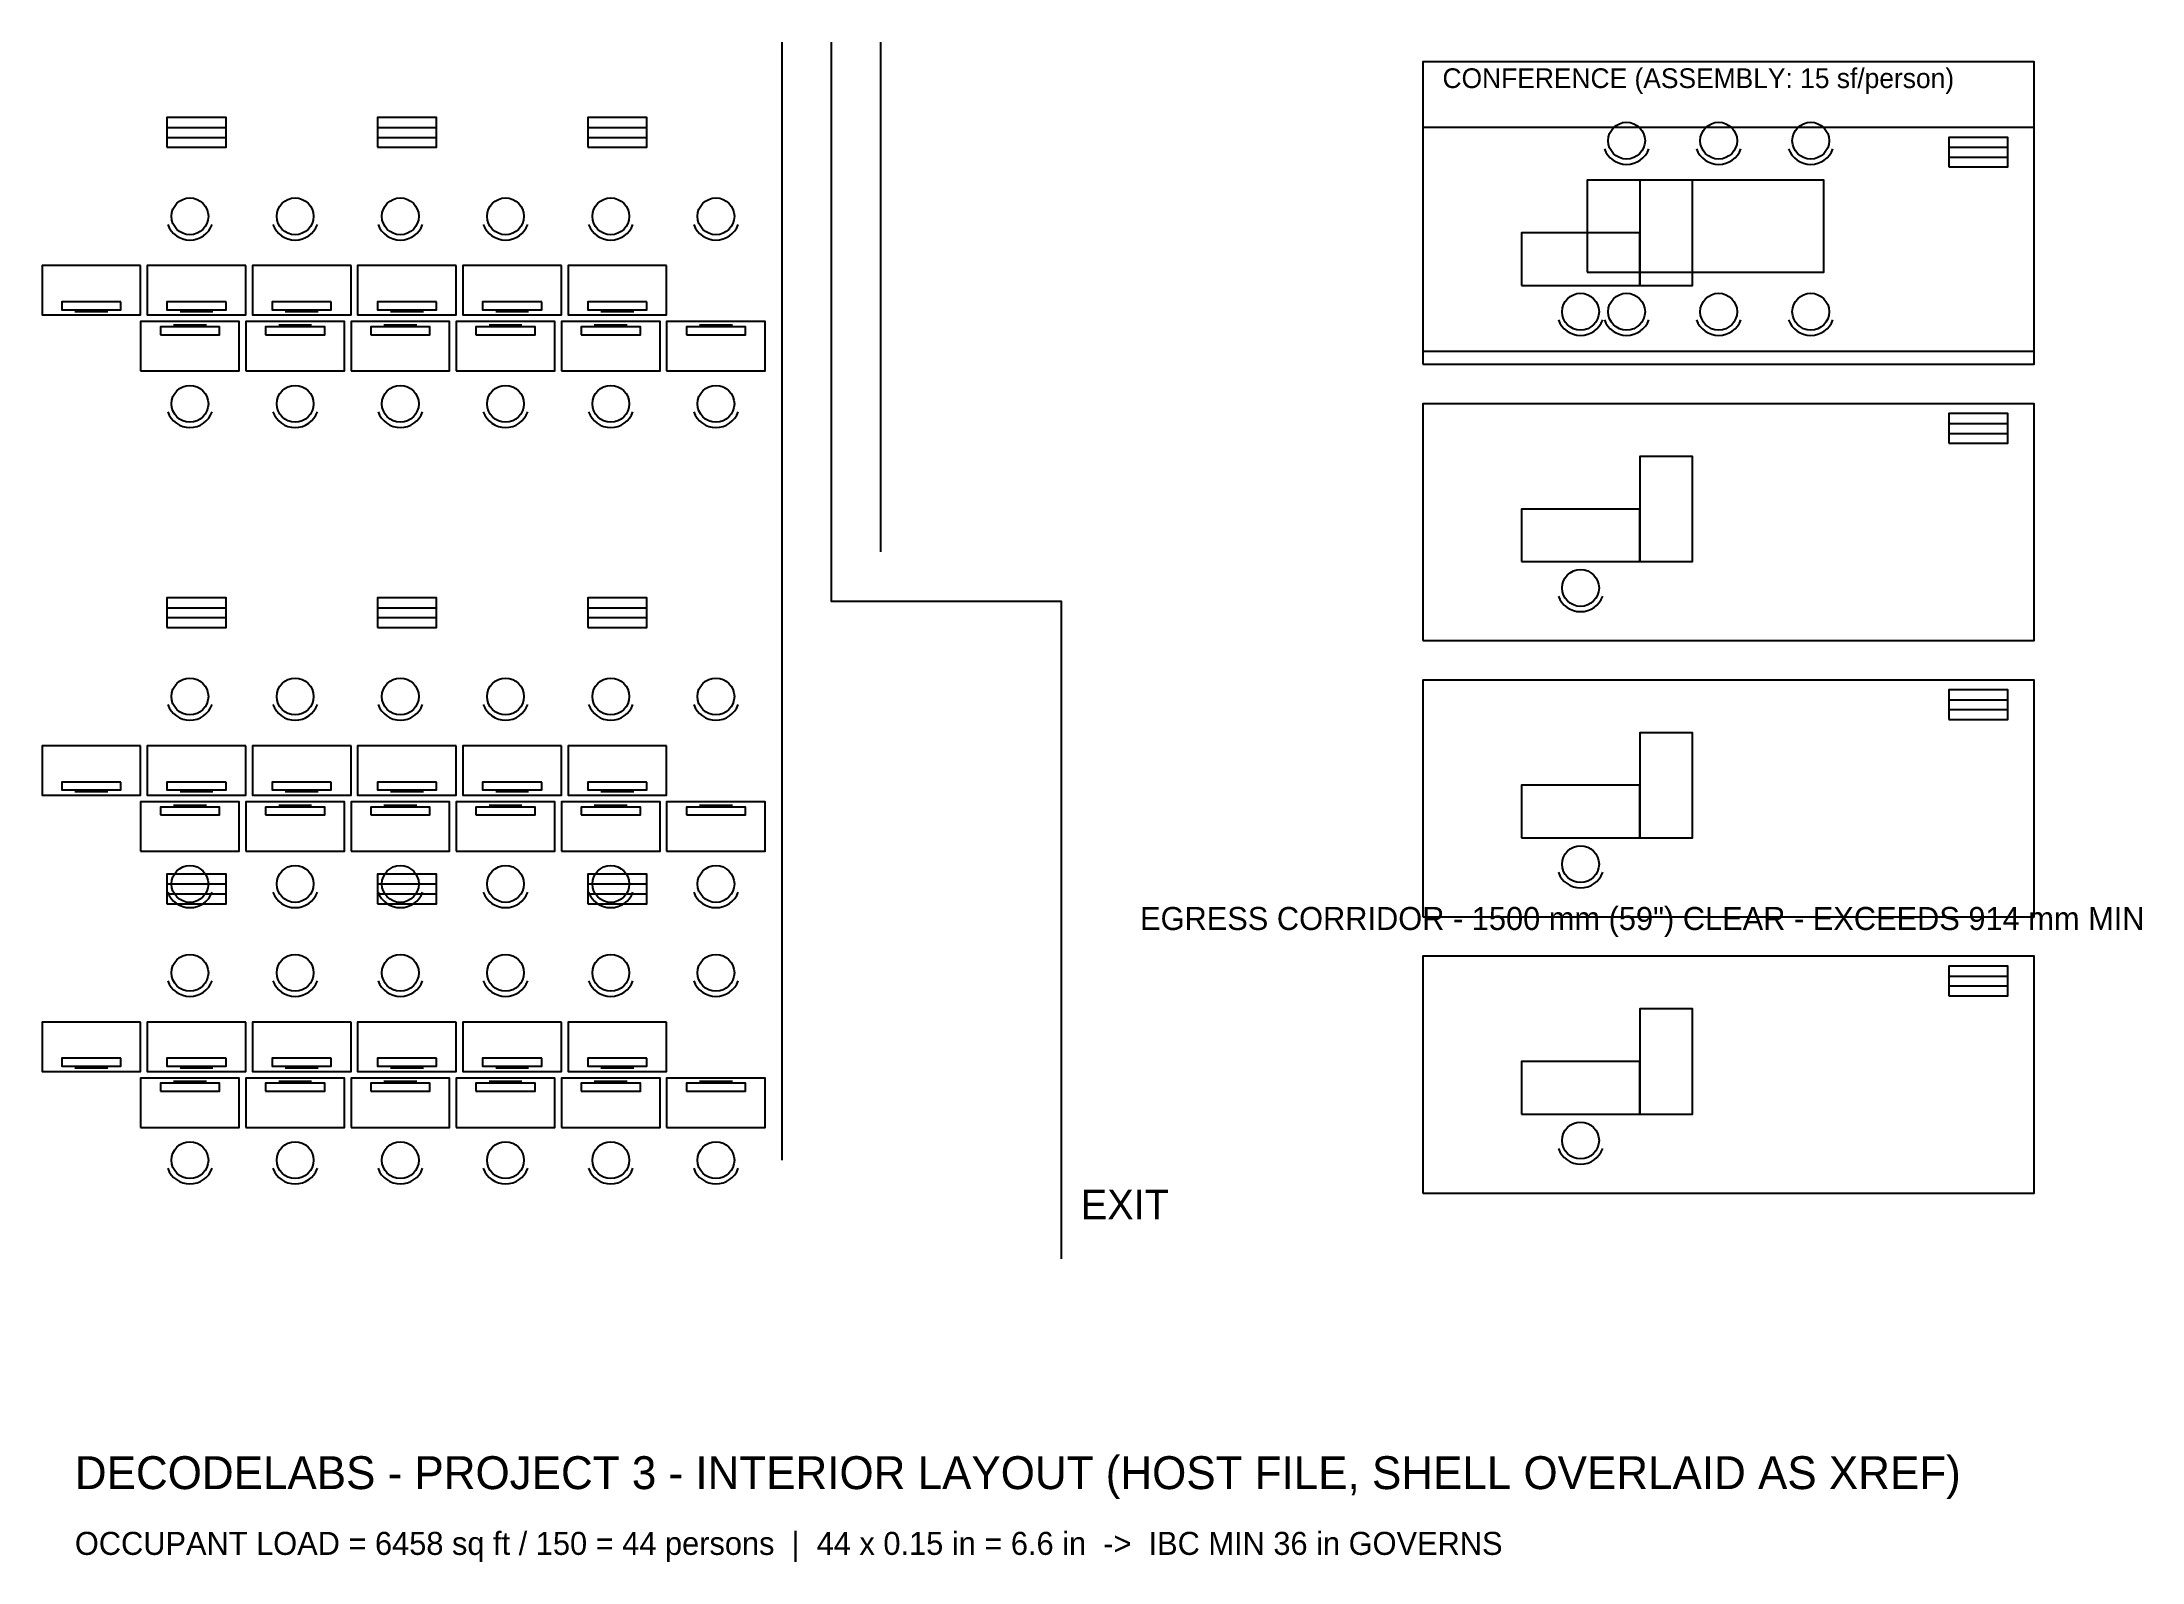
# Model space of a CAD drawing. Header units: millimetres. Extents: x -500 to 31438, y -4608 to 18500.
import ezdxf

# ---------------------------------------------------------------- set-up
doc = ezdxf.new("R2010")
doc.units = ezdxf.units.MM
for name, color, linetype in [('I-ANNO', 5, 'Continuous'), ('I-EGRESS', 1, 'Continuous'), ('I-FURN', 4, 'Continuous'), ('I-PART', 6, 'Continuous')]:
    doc.layers.add(name, color=color, linetype=linetype)

# ---------------------------------------------------------------- blocks, each defined once
blk = doc.blocks.new('WS_DESK')
for points in [[(0, 0), (1500, 0), (1500, 750), (0, 750)], [(300, 550), (1200, 550), (1200, 670), (300, 670)]]:
    blk.add_lwpolyline(points, close=True)
blk.add_lwpolyline([(500, 700), (1000, 700)])
blk = doc.blocks.new('TASK_CHAIR')
blk.add_circle((0, 0), 280)
blk.add_arc((0, 0), 360, 200, 340)
blk = doc.blocks.new('FILE_CAB')
for p, q in [((0, 300), (900, 300)), ((0, 150), (900, 150))]:
    blk.add_line(p, q)
blk.add_lwpolyline([(0, 0), (900, 0), (900, 450), (0, 450)], close=True)
blk = doc.blocks.new('EXEC_DESK')
for points in [[(1800, 0), (2600, 0), (2600, 1600), (1800, 1600)], [(0, 0), (1800, 0), (1800, 800), (0, 800)]]:
    blk.add_lwpolyline(points, close=True)
blk = doc.blocks.new('CONF_TABLE')
blk.add_lwpolyline([(0, 0), (3600, 0), (3600, 1400), (0, 1400)], close=True)

msp = doc.modelspace()

# ---------------------------------------------------------------- linework, layer by layer
at = {"layer": 'I-EGRESS'}
for p, q in [((10750, 18500), (10750, 1500)), ((12250, 18500), (12250, 10750))]:
    msp.add_line(p, q, dxfattribs=at)
msp.add_lwpolyline([(11500, 18500), (11500, 10000), (15000, 10000), (15000, 1500), (15000, 0)], dxfattribs=at)
at = {"layer": 'I-PART'}
for points in [[(20500, 13800), (29800, 13800), (29800, 18200), (20500, 18200)], [(20500, 13600), (29800, 13600), (29800, 17200), (20500, 17200)], [(20500, 9400), (29800, 9400), (29800, 13000), (20500, 13000)], [(20500, 5200), (29800, 5200), (29800, 8800), (20500, 8800)], [(20500, 1000), (29800, 1000), (29800, 4600), (20500, 4600)]]:
    msp.add_lwpolyline(points, close=True, dxfattribs=at)

# ---------------------------------------------------------------- block references
at = {"layer": 'I-FURN'}
for name, p in [('FILE_CAB', (1400, 16900)), ('FILE_CAB', (4600, 16900)), ('FILE_CAB', (7800, 16900)), ('TASK_CHAIR', (23600, 17000)), ('TASK_CHAIR', (25000, 17000)), ('TASK_CHAIR', (26400, 17000)), ('FILE_CAB', (28500, 16600)), ('EXEC_DESK', (22000, 14800)), ('CONF_TABLE', (23000, 15000)), ('TASK_CHAIR', (1750, 15850)), ('TASK_CHAIR', (3350, 15850)), ('TASK_CHAIR', (4950, 15850)), ('TASK_CHAIR', (6550, 15850)), ('TASK_CHAIR', (8150, 15850)), ('TASK_CHAIR', (9750, 15850)), ('TASK_CHAIR', (22900, 14400)), ('TASK_CHAIR', (23600, 14400)), ('TASK_CHAIR', (25000, 14400)), ('TASK_CHAIR', (26400, 14400)), ('WS_DESK', (1000, 13500)), ('WS_DESK', (2600, 13500)), ('WS_DESK', (4200, 13500)), ('WS_DESK', (5800, 13500)), ('WS_DESK', (7400, 13500)), ('WS_DESK', (9000, 13500)), ('TASK_CHAIR', (1750, 13000)), ('TASK_CHAIR', (3350, 13000)), ('TASK_CHAIR', (4950, 13000)), ('TASK_CHAIR', (6550, 13000)), ('TASK_CHAIR', (8150, 13000)), ('TASK_CHAIR', (9750, 13000)), ('FILE_CAB', (28500, 12400)), ('EXEC_DESK', (22000, 10600)), ('TASK_CHAIR', (22900, 10200)), ('FILE_CAB', (1400, 9600)), ('FILE_CAB', (4600, 9600)), ('FILE_CAB', (7800, 9600)), ('TASK_CHAIR', (1750, 8550)), ('TASK_CHAIR', (3350, 8550)), ('TASK_CHAIR', (4950, 8550)), ('TASK_CHAIR', (6550, 8550)), ('TASK_CHAIR', (8150, 8550)), ('TASK_CHAIR', (9750, 8550)), ('FILE_CAB', (28500, 8200)), ('EXEC_DESK', (22000, 6400)), ('WS_DESK', (1000, 6200)), ('WS_DESK', (2600, 6200)), ('WS_DESK', (4200, 6200)), ('WS_DESK', (5800, 6200)), ('WS_DESK', (7400, 6200)), ('WS_DESK', (9000, 6200)), ('TASK_CHAIR', (22900, 6000)), ('FILE_CAB', (1400, 5400)), ('TASK_CHAIR', (1750, 5700)), ('TASK_CHAIR', (3350, 5700)), ('FILE_CAB', (4600, 5400)), ('TASK_CHAIR', (4950, 5700)), ('TASK_CHAIR', (6550, 5700)), ('FILE_CAB', (7800, 5400)), ('TASK_CHAIR', (8150, 5700)), ('TASK_CHAIR', (9750, 5700)), ('TASK_CHAIR', (1750, 4350)), ('TASK_CHAIR', (3350, 4350)), ('TASK_CHAIR', (4950, 4350)), ('TASK_CHAIR', (6550, 4350)), ('TASK_CHAIR', (8150, 4350)), ('TASK_CHAIR', (9750, 4350)), ('FILE_CAB', (28500, 4000)), ('EXEC_DESK', (22000, 2200)), ('WS_DESK', (1000, 2000)), ('WS_DESK', (2600, 2000)), ('WS_DESK', (4200, 2000)), ('WS_DESK', (5800, 2000)), ('WS_DESK', (7400, 2000)), ('WS_DESK', (9000, 2000)), ('TASK_CHAIR', (22900, 1800)), ('TASK_CHAIR', (1750, 1500)), ('TASK_CHAIR', (3350, 1500)), ('TASK_CHAIR', (4950, 1500)), ('TASK_CHAIR', (6550, 1500)), ('TASK_CHAIR', (8150, 1500)), ('TASK_CHAIR', (9750, 1500))]:
    msp.add_blockref(name, p, dxfattribs=at)
at = {"layer": 'I-FURN', "rotation": 180}
for p in [(1000, 15100), (2600, 15100), (4200, 15100), (5800, 15100), (7400, 15100), (9000, 15100), (1000, 7800), (2600, 7800), (4200, 7800), (5800, 7800), (7400, 7800), (9000, 7800), (1000, 3600), (2600, 3600), (4200, 3600), (5800, 3600), (7400, 3600), (9000, 3600)]:
    msp.add_blockref('WS_DESK', p, dxfattribs=at)

# ---------------------------------------------------------------- texts
at = {"layer": 'I-ANNO'}
for s, height, p in [('CONFERENCE (ASSEMBLY: 15 sf/person)', 300, (20800, 17800)), ('DECODELABS - PROJECT 3 - INTERIOR LAYOUT (HOST FILE, SHELL OVERLAID AS XREF)', 500, (0, -3500)), ('OCCUPANT LOAD = 6458 sq ft / 150 = 44 persons  |  44 x 0.15 in = 6.6 in  ->  IBC MIN 36 in GOVERNS', 350, (0, -4500))]:
    msp.add_text(s, height=height, dxfattribs=at).set_placement(p)
at = {"layer": 'I-EGRESS'}
for s, height, p in [('EGRESS CORRIDOR - 1500 mm (59") CLEAR - EXCEEDS 914 mm MIN', 350, (16200, 5000)), ('EXIT', 450, (15300, 600))]:
    msp.add_text(s, height=height, dxfattribs=at).set_placement(p)

doc.saveas('drawing.dxf')
